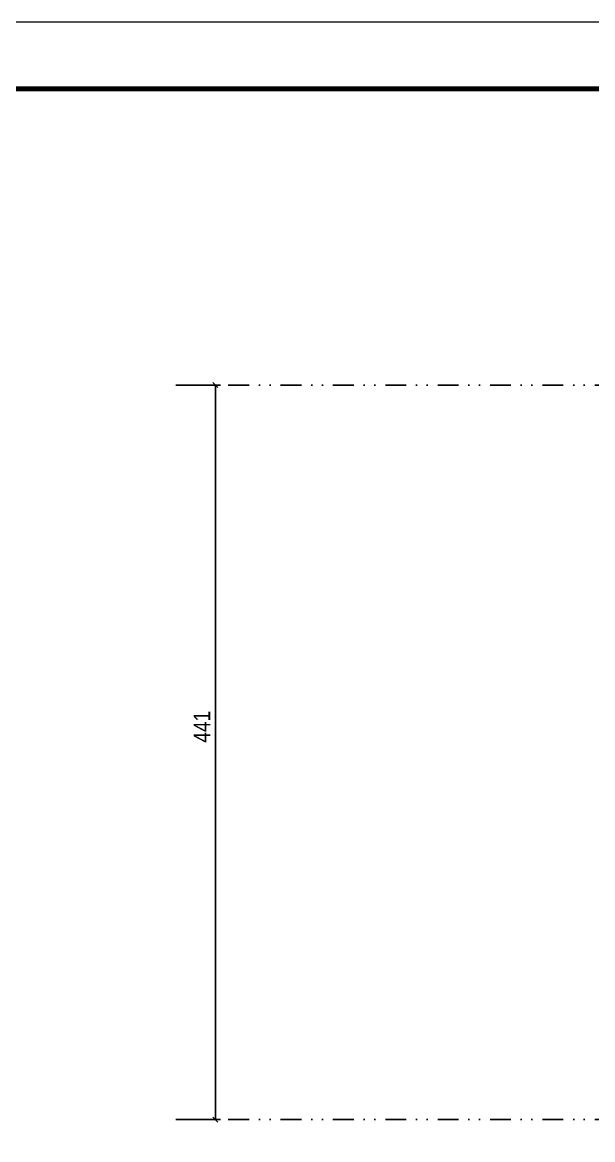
# Model space of a CAD drawing. Extents: x 2949 to 9203, y -16089 to 12527.
# Drawn here: x 4890 to 5232, y -13413 to -12742 of the extents above; entities that cross this region are included whole.
import ezdxf

# ---------------------------------------------------------------- set-up
doc = ezdxf.new("R2010")
doc.units = 0
doc.linetypes.add('DASHED', pattern=[0.75, 0.5, -0.25])
doc.linetypes.add('DIVIDE2', pattern=[0.625, 0.25, -0.125, 0, -0.125, 0, -0.125])
doc.layers.add('cotas', color=4, linetype='Continuous')
doc.layers.add('Nível', color=160, linetype='Continuous')
doc.layers.add('Folhas', color=255, linetype='Continuous', lineweight=9)
doc.layers.add('SARRAFO DE PRESSAO', color=251, linetype='DASHED', lineweight=9)
doc.styles.add('COTA TECNICA', font='techl___.ttf', dxfattribs={"height": 10})
doc.dimstyles.new('PAINEL', dxfattribs={"dimtxt": 10, "dimasz": 3, "dimexe": 3, "dimexo": 3, "dimgap": 3, "dimtad": 1, "dimdec": 1, "dimzin": 12, "dimdsep": 46, "dimtxsty": 'COTA TECNICA', "dimblk1": 'OBLIQUE', "dimblk2": 'OBLIQUE', "dimsah": 1, "dimcen": 0.9, "dimclrd": 4, "dimclre": 4, "dimclrt": 240, "dimadec": 1, "dimazin": 3, "dimtfac": 1, "dimtdec": 1, "dimtmove": 0, "dimatfit": 3, "dimfxl": 1, "dimtolj": 1, "dimtzin": 12, "dimarcsym": 0})

# ---------------------------------------------------------------- blocks, each defined once
blk = doc.blocks.new('9999999999')
at = {"layer": 'Folhas'}
blk.add_lwpolyline([(98138.98, 34190.21), (99623.98, 34190.21), (99623.98, 35240.21), (98138.98, 35240.21)], close=True, dxfattribs=at)
at = {"layer": 'Folhas', "color": 30, "const_width": 3}
blk.add_lwpolyline([(98213.98, 34230.21), (99583.98, 34230.21), (99583.98, 35200.21), (98213.98, 35200.21)], close=True, dxfattribs=at)
blk = doc.blocks.new('_Oblique')
at = {"color": 0, "linetype": 'ByBlock', "lineweight": -2}
blk.add_line((-0.5, -0.5), (0.5, 0.5), dxfattribs=at)
blk = doc.blocks.new('*D3016')
at = {"layer": 'cotas', "color": 4, "linetype": 'ByBlock', "lineweight": -2, "transparency": 16777216}
for p, q in [((4985.19, -12959.63), (5008.91, -12959.63)), ((5005.91, -12959.63), (5005.91, -13400.63)), ((4985.19, -13400.63), (5008.91, -13400.63))]:
    blk.add_line(p, q, dxfattribs=at)
at = {"layer": 'Defpoints', "color": 0, "linetype": 'ByBlock', "transparency": 16777216}
for p in [(4982.19, -12959.63), (4982.19, -13400.63), (5005.91, -13400.63)]:
    blk.add_point(p, dxfattribs=at)
at = {"layer": 'cotas', "color": 4, "linetype": 'ByBlock', "lineweight": -2, "transparency": 16777216, "xscale": 3, "yscale": 3, "zscale": 3}
for p, rotation in [((5005.91, -12959.63), 90), ((5005.91, -13400.63), 270)]:
    blk.add_blockref('_Oblique', p, dxfattribs=dict(at, rotation=rotation))
at = {"layer": 'cotas', "color": 240, "linetype": 'ByBlock', "transparency": 16777216, "insert": (4997.83, -13164.79), "char_height": 10, "attachment_point": 5, "rotation": 90, "style": 'COTA TECNICA'}
blk.add_mtext('\\A1;441', dxfattribs=at)

msp = doc.modelspace()

# ---------------------------------------------------------------- linework, layer by layer
at = {"layer": 'Nível', "color": 4, "linetype": 'DIVIDE2', "ltscale": 50}
for p, q in [((4982.19, -12959.63), (5992.53, -12959.63)), ((4982.19, -13400.63), (5992.53, -13400.63))]:
    msp.add_line(p, q, dxfattribs=at)

# ---------------------------------------------------------------- block references
at = {"layer": 'SARRAFO DE PRESSAO', "color": 6, "linetype": 'ByBlock'}
msp.add_blockref('9999999999', (-93591.44, -47982.12), dxfattribs=at)

# ---------------------------------------------------------------- dimensions: what is measured, and where the dimension line sits
at = {"layer": 'cotas', "linetype": 'ByBlock'}
dim = msp.add_linear_dim(base=(5005.91, -13400.63), p1=(4982.19, -12959.63), p2=(4982.19, -13400.63), angle=90, dimstyle='PAINEL', dxfattribs=at)
dim.commit()
dim.dimension.update_dxf_attribs({"geometry": '*D3016', "text_midpoint": (5005.91, -13164.79), "dimtype": 160})

doc.saveas('drawing.dxf')
